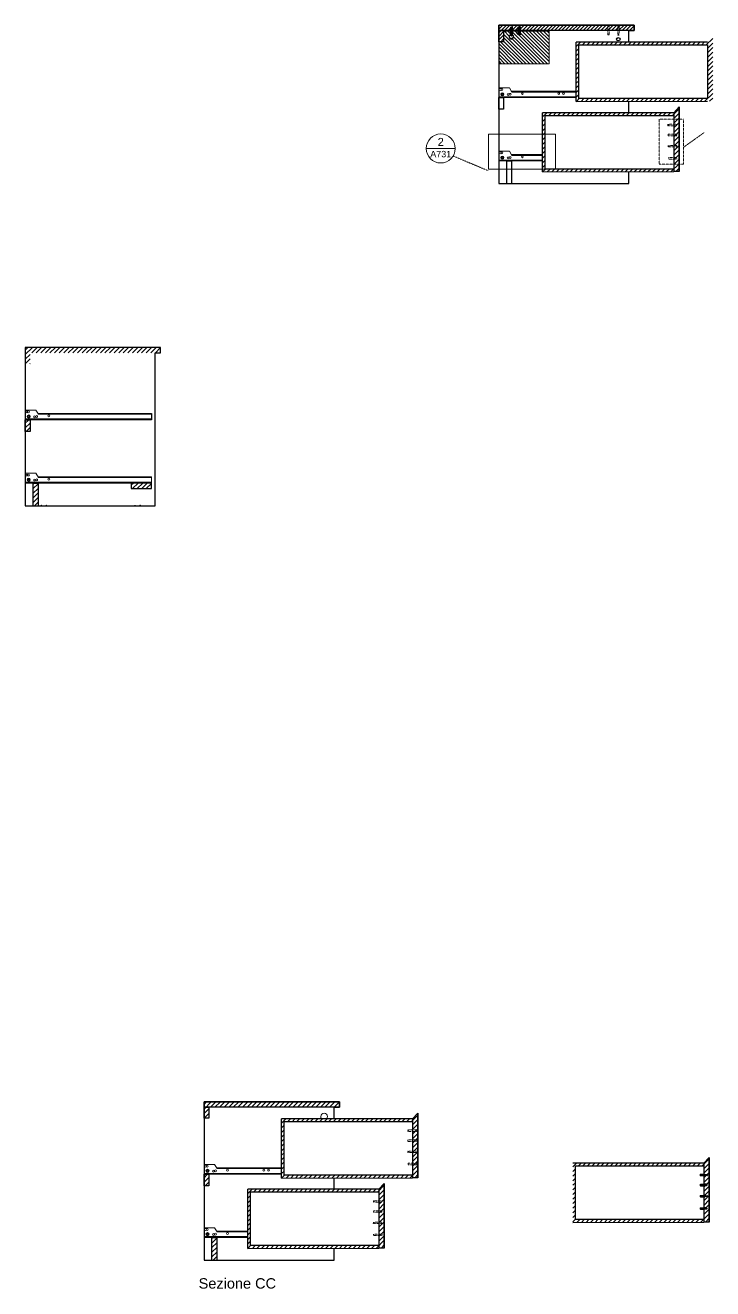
# Model space of a CAD drawing. Header units: millimetres. Extents: x -7060 to 18077, y -1 to 18752.
# Drawn here: x 5724 to 8111, y 9194 to 13582 of the extents above; entities that cross this region are included whole.
import ezdxf
from ezdxf.enums import TextEntityAlignment as Align

# ---------------------------------------------------------------- set-up
doc = ezdxf.new("R2010")
doc.units = ezdxf.units.MM
doc.header["$MEASUREMENT"] = 0
doc.linetypes.add('DASHDOT', pattern=[1, 0.5, -0.25, 0, -0.25])
doc.linetypes.add('HIDDEN', pattern=[0.375, 0.25, -0.125])
for name, color, linetype, lineweight in [('A-ANNO-SYMB', 3, 'Continuous', 18), ('Arredi', 1, 'Continuous', 30), ('Dettagli', 210, 'Continuous', 5), ('quote', 2, 'Continuous', 9), ('Simbologia', 8, 'DASHDOT', 18), ('Tratteggi', 2, 'HIDDEN', 15)]:
    doc.layers.add(name, color=color, linetype=linetype, lineweight=lineweight)
doc.layers.add('Testo', color=1, linetype='Continuous')
doc.layers.add('Viti', color=2, linetype='Continuous')
doc.styles.add('ARIAL', font='Arial.ttf')
doc.styles.get("Standard").update_dxf_attribs({"font": 'Arial.ttf'})
pattern_1 = [(45, (-16788.817, -84544.508), (-7.9549513, 7.9549513), [])]
pattern_2 = [(45, (4124.899, 1820.579), (-7.954951, 7.954951), [])]

# ---------------------------------------------------------------- blocks, each defined once
blk = doc.blocks.new('*U141')
blk.add_lwpolyline([(0, 0), (0, 0.1), (0.05, 0), (0.12, -0.4), (0.12, -0.5), (0.07, -0.4), (0, 0)])
blk = doc.blocks.new('*U142')
at = {"color": 0, "linetype": 'ByBlock', "lineweight": -2, "transparency": 16777216}
for p in [(42.38, 270.66), (42.6, 270.66), (42.81, 270.66), (43.03, 270.66), (43.24, 270.66)]:
    blk.add_blockref('*U141', p, dxfattribs=at)
blk = doc.blocks.new('118331')
for p, q in [((40.73, 264.98), (40.73, 264.28)), ((40.73, 264.98), (42.98, 264.98)), ((40.73, 264.8), (40.73, 264.45)), ((42.98, 264.28), (40.73, 264.28)), ((40.83, 264.98), (40.83, 264.68)), ((40.83, 264.93), (42.93, 264.93)), ((40.83, 264.68), (42.93, 264.68)), ((40.83, 264.58), (40.83, 264.28)), ((40.83, 264.58), (42.93, 264.58)), ((40.83, 264.33), (42.93, 264.33)), ((42.93, 264.98), (42.93, 264.68)), ((42.93, 264.58), (42.93, 264.28)), ((42.98, 264.98), (42.98, 264.28)), ((42.98, 264.83), (43.07, 264.83)), ((43.14, 264.43), (42.98, 264.43)), ((43.12, 264.83), (43.28, 264.83)), ((43.35, 264.43), (43.19, 264.43)), ((43.33, 264.83), (43.5, 264.83)), ((43.57, 264.43), (43.4, 264.43)), ((43.55, 264.83), (43.72, 264.83)), ((43.79, 264.43), (43.62, 264.43)), ((43.77, 264.83), (43.93, 264.83)), ((44, 264.43), (43.84, 264.43)), ((43.98, 264.83), (44.08, 264.83)), ((44.08, 264.43), (44.05, 264.43)), ((44.13, 264.78), (44.13, 264.48))]:
    blk.add_line(p, q)
for centre, start, end in [((44.08, 264.78), 360, 90), ((44.08, 264.48), 270, 0)]:
    blk.add_arc(centre, 0.05, start, end)
blk.add_blockref('*U142', (0.69, -5.83))
blk = doc.blocks.new('101345')
for p, q in [((40.13, 264.91), (40.13, 264.61)), ((40.17, 264.99), (40.27, 265.05)), ((40.17, 264.53), (40.27, 264.47)), ((40.28, 264.46), (40.28, 265.06)), ((40.29, 264.46), (41.63, 264.46)), ((40.3, 265.06), (41.63, 265.06)), ((40.38, 264.94), (41.63, 264.94)), ((40.38, 264.82), (41.63, 264.82)), ((40.38, 264.7), (41.63, 264.7)), ((40.38, 264.58), (41.63, 264.58)), ((42.96, 265.06), (41.63, 265.06)), ((42.88, 264.94), (41.63, 264.94)), ((42.88, 264.82), (41.63, 264.82)), ((42.88, 264.7), (41.63, 264.7)), ((42.88, 264.58), (41.63, 264.58)), ((42.96, 264.46), (41.63, 264.46)), ((42.98, 264.46), (42.98, 265.06)), ((43.09, 264.99), (42.99, 265.05)), ((43.09, 264.53), (42.99, 264.47)), ((43.13, 264.91), (43.13, 264.61))]:
    blk.add_line(p, q)
for centre, radius, start, end in [((40.23, 264.91), 0.1, 123.5668, 180), ((40.23, 264.61), 0.1, 180, 236.2912), ((40.3, 265.01), 0.05, 90, 123.5668), ((40.29, 264.51), 0.05, 236.2912, 270), ((42.96, 265.01), 0.05, 56.4332, 90), ((42.96, 264.51), 0.05, 270, 303.7088), ((43.03, 264.91), 0.1, 0, 56.4332), ((43.03, 264.61), 0.1, 303.7088, 0)]:
    blk.add_arc(centre, radius, start, end)
blk = doc.blocks.new('DETAGLI')
at = {"layer": 'A-ANNO-SYMB', "linetype": 'Continuous'}
blk.add_line((486.66, 356.17), (504.76, 356.17), dxfattribs=at)
blk.add_circle((495.71, 356.17), 9.05, dxfattribs=at)
for tag, p in [('TAVOLA', (495.71, 362.76)), ('SEZIONE', (495.71, 354.67))]:
    blk.add_attdef(tag, text='', height=5, dxfattribs=at).set_placement(p, align=Align.TOP_CENTER)

msp = doc.modelspace()

# ---------------------------------------------------------------- hatches: boundary and pattern name
at = {"layer": 'Dettagli'}
h = msp.add_hatch(dxfattribs=at)
h.set_pattern_fill('ANSI31', color=256, scale=90)
h.set_pattern_definition([(45, (-15765.184, -80805.162), (-7.9549513, 7.9549513), [])])
h.paths.add_polyline_path([(8092.9, 13523.2), (7637.5, 13523.2), (7637.5, 13317.7), (8092.9, 13318.7), (8092.9, 13327.5), (7646.6, 13327.5), (7646.6, 13514), (8092.9, 13514)])
h.paths.add_polyline_path([(8111.5, 13543.4), (8092.9, 13523.2), (8092.9, 13318.7), (8111.5, 13318.7)])
h.paths.add_polyline_path([(7994.7, 13298.8), (7976.1, 13278.6), (7976.1, 13074.1), (7994.7, 13074.1)])
h.paths.add_polyline_path([(7976.1, 13278.6), (7520.6, 13278.6), (7520.6, 13073.1), (7976.1, 13074.1), (7976.1, 13082.9), (7529.8, 13082.9), (7529.8, 13269.4), (7976.1, 13269.4)])
h = msp.add_hatch(dxfattribs=at)
h.set_pattern_fill('ANSI31', color=256, scale=90)
h.set_pattern_definition([(45, (-17409.44, -81924.118), (-7.9549513, 7.9549513), [])])
h.paths.add_polyline_path([(6194.5, 12463.3), (5724.5, 12463.3), (5724.5, 12444.7), (5741.2, 12444.7), (6194.5, 12444.7)])
h.paths.add_polyline_path([(5741.2, 12444.7), (5724.5, 12444.7), (5724.5, 12406.4), (5741.2, 12406.4)])
h.paths.add_polyline_path([(5741.2, 12210), (5724.5, 12210), (5724.5, 12171.6), (5741.2, 12171.6)])
h.paths.add_polyline_path([(5768.8, 11992.2), (5752, 11992.2), (5752, 11913.3), (5768.8, 11913.3)])
h = msp.add_hatch(dxfattribs=at)
h.set_pattern_fill('ANSI31', color=256, scale=90)
h.set_pattern_definition([(45, (1969.71, 1815.87), (-7.954951, 7.954951), [])])
h.paths.add_polyline_path([(6162.7, 11972.8), (6162.7, 11992.2), (6092.7, 11992.2), (6092.7, 11972.8)])
h = msp.add_hatch(dxfattribs=at)
h.set_pattern_fill('ANSI31', color=256, scale=90)
h.set_pattern_definition(pattern_1)
h.paths.add_polyline_path([(6815.1, 9842.9), (6345.1, 9842.9), (6345.1, 9824.3), (6361.9, 9824.3), (6815.1, 9824.3)])
h.paths.add_polyline_path([(6361.9, 9824.3), (6345.1, 9824.3), (6345.1, 9786), (6361.9, 9786)])
h.paths.add_polyline_path([(6361.9, 9589.6), (6345.1, 9589.6), (6345.1, 9551.3), (6361.9, 9551.3)])
h.paths.add_polyline_path([(6389.4, 9371.9), (6372.7, 9371.9), (6372.7, 9292.9), (6389.4, 9292.9)])
h = msp.add_hatch(dxfattribs=at)
h.set_pattern_fill('ANSI31', color=256, scale=90)
h.set_pattern_definition(pattern_2)
h.paths.add_polyline_path([(8080.8, 9629.6), (7625.4, 9629.6), (7625.4, 9424.2), (8080.8, 9425.2), (8080.8, 9434), (7634.5, 9434), (7634.5, 9620.5), (8080.8, 9620.5)])
h = msp.add_hatch(dxfattribs=at)
h.set_pattern_fill('ANSI31', color=256, scale=90)
h.set_pattern_definition(pattern_2)
h.paths.add_polyline_path([(8099.4, 9649.9), (8080.8, 9629.6), (8080.8, 9591.4), (8093.9, 9591.4), (8093.9, 9586.1), (8080.8, 9586.1), (8080.8, 9556.8), (8094.5, 9556.8), (8094.5, 9551.6), (8080.8, 9551.6), (8080.8, 9517.6), (8094.1, 9517.6), (8094.1, 9512.4), (8080.8, 9512.4), (8080.8, 9475.5), (8095.1, 9475.5), (8095.1, 9470.3), (8080.8, 9470.3), (8080.8, 9434), (8080.8, 9425.2), (8099.4, 9425.2)])
at = {"layer": 'quote'}
h = msp.add_hatch(dxfattribs=at)
h.set_pattern_fill('ANSI31', color=256, scale=90)
h.set_pattern_definition(pattern_1)
h.paths.add_polyline_path([(7069.2, 9783.8), (6613.8, 9783.8), (6613.8, 9578.3), (7069.2, 9579.4), (7069.2, 9588.2), (6623, 9588.2), (6623, 9774.7), (7069.2, 9774.7)])
h.paths.add_polyline_path([(7087.8, 9804.1), (7069.2, 9783.8), (7069.2, 9579.4), (7087.8, 9579.4)])
h.paths.add_polyline_path([(6971, 9559.5), (6952.4, 9539.2), (6952.4, 9334.8), (6971, 9334.8)])
h.paths.add_polyline_path([(6952.4, 9539.2), (6497, 9539.2), (6497, 9333.7), (6952.4, 9334.8), (6952.4, 9343.6), (6506.2, 9343.6), (6506.2, 9530.1), (6952.4, 9530.1)])
at = {"layer": 'Viti'}
h = msp.add_hatch(dxfattribs=at)
h.set_pattern_fill('ANSI31', color=256, scale=70)
h.paths.add_polyline_path([(7409.2, 13575.5), (7415.3, 13575.5), (7415.3, 13563.7), (7436.5, 13563.7), (7436.5, 13577), (7443, 13577), (7443, 13563.7), (7838.7, 13563.7), (7838.7, 13582.3), (7368.7, 13582.3), (7368.7, 13563.7), (7409.2, 13563.7)])
h = msp.add_hatch(dxfattribs=at)
h.set_pattern_fill('ANSI31', color=256, scale=70)
h.paths.add_polyline_path([(7385.5, 13563.7), (7368.7, 13563.7), (7368.7, 13525.3), (7385.5, 13525.3)])
h = msp.add_hatch(dxfattribs=at)
h.set_pattern_fill('ANSI31', color=256, scale=70, angle=90)
h.paths.add_polyline_path([(7543.3, 13563), (7443, 13563), (7443, 13549), (7436.5, 13549), (7436.5, 13563), (7416.5, 13563), (7415.3, 13563), (7415.3, 13549.6, -4.877258), (7409.2, 13549.5), (7409.2, 13563), (7385.5, 13563), (7385.5, 13525.3), (7368.7, 13525.3), (7368.7, 13448.7), (7543.3, 13448.7)])
h = msp.add_hatch(color=256, dxfattribs=at)
h.dxf.hatch_style = 1
h.set_gradient(color1=(51, 51, 51), color2=(51, 51, 51), tint=1)
h.paths.add_polyline_path([(7410.6, 13542.2, 1), (7414, 13542.2, 1)])
h = msp.add_hatch(color=256, dxfattribs=at)
h.dxf.hatch_style = 1
h.set_gradient(color1=(51, 51, 51), color2=(51, 51, 51), tint=1)
h.paths.add_polyline_path([(7410.6, 13542.2, 1), (7414, 13542.2, 1)])

# ---------------------------------------------------------------- linework, layer by layer
at = {"layer": 'Arredi'}
for p, q in [((7385.5, 13563), (7409.2, 13563)), ((7409.2, 13575.5), (7409.2, 13563.7)), ((7409.2, 13563.8), (7409.2, 13563.7)), ((7409.2, 13563), (7409.2, 13549.5)), ((7409.2, 13563), (7409.2, 13549.5)), ((7415.3, 13575.5), (7415.3, 13563.7)), ((7415.3, 13563), (7416.5, 13563)), ((7415.3, 13563), (7415.3, 13549.6)), ((7416.5, 13563), (7436.5, 13563)), ((7443, 13563), (7543.3, 13563)), ((8092.9, 13523.2), (7637.5, 13523.2)), ((7637.5, 13317.7), (7637.5, 13523.2)), ((7637.5, 13317.7), (8092.9, 13318.7)), ((7976.1, 13278.6), (7994.7, 13298.8)), ((7976.1, 13278.6), (7520.6, 13278.6)), ((7520.6, 13073.1), (7520.6, 13278.6)), ((7976.1, 13278.6), (7976.1, 13074.1)), ((7520.6, 13073.1), (7976.1, 13074.1)), ((7994.5, 13073.9), (7975.9, 13073.9)), ((7994.7, 13074.1), (7976.1, 13074.1)), ((6163.2, 12234), (6163.2, 12212.2)), ((7069.2, 9783.8), (7087.8, 9804.1)), ((7069.2, 9783.8), (6613.8, 9783.8)), ((6613.8, 9578.3), (6613.8, 9783.8)), ((7069.2, 9783.8), (7069.2, 9579.4)), ((8080.8, 9629.6), (7625.4, 9629.6)), ((8080.8, 9629.6), (8099.4, 9649.9)), ((8080.8, 9629.6), (8080.8, 9425.2)), ((6613.8, 9578.3), (7069.2, 9579.4)), ((7087.8, 9579.4), (7069.2, 9579.4)), ((6952.4, 9539.2), (6497, 9539.2)), ((6497, 9333.7), (6497, 9539.2)), ((6952.4, 9539.2), (6971, 9559.5)), ((6952.4, 9539.2), (6952.4, 9334.8)), ((7625.4, 9424.2), (8080.8, 9425.2)), ((8099.4, 9425.2), (8080.8, 9425.2)), ((6497, 9333.7), (6952.4, 9334.8)), ((6970.8, 9334.6), (6952.2, 9334.6)), ((6971, 9334.8), (6952.4, 9334.8))]:
    msp.add_line(p, q, dxfattribs=at)
for points in [[(7838.7, 13563.7), (7838.7, 13582.3), (7368.7, 13582.3), (7368.7, 13032.3), (7820.1, 13032.3)], [(7409.2, 13563.7), (7368.7, 13563.7), (7368.7, 13582.3), (7838.7, 13582.3), (7838.7, 13563.7), (7443, 13563.7)], [(7409.2, 13575.5), (7415.3, 13575.5)], [(7436.5, 13563.7), (7415.3, 13563.7)], [(7436.5, 13563.7), (7436.5, 13577), (7443, 13577), (7443, 13563.7)], [(7443, 13563), (7443, 13549), (7436.5, 13549), (7436.5, 13563)], [(7820.1, 13523.2), (7820.1, 13563.7), (7838.7, 13563.7)], [(7820.1, 13278.6), (7820.1, 13318.1)], [(7994.7, 13074.1), (7994.7, 13298.8)], [(7994.7, 13298.8), (7994.7, 13074.1)], [(7396.3, 13032.3), (7396.3, 13111.2), (7413.1, 13111.2), (7413.1, 13032.3)], [(7820.1, 13032.3), (7820.1, 13073.8)], [(6194.5, 12444.7), (6194.5, 12463.3), (5724.5, 12463.3), (5724.5, 11913.3), (6175.9, 11913.3)], [(6175.9, 11913.3), (6175.9, 12444.7), (6194.5, 12444.7)], [(5752, 11913.3), (5752, 11992.2), (5768.8, 11992.2), (5768.8, 11913.3)], [(6815.1, 9824.3), (6815.1, 9842.9), (6345.1, 9842.9), (6345.1, 9292.9), (6796.5, 9292.9)], [(6796.5, 9783.8), (6796.5, 9824.3), (6815.1, 9824.3)], [(7087.8, 9579.4), (7087.8, 9804.1)], [(7087.8, 9804.1), (7087.8, 9579.4)], [(8099.4, 9425.2), (8099.4, 9649.9)], [(8099.4, 9649.9), (8099.4, 9425.2)], [(6796.5, 9539.2), (6796.5, 9578.8)], [(6971, 9334.8), (6971, 9559.5)], [(6971, 9559.5), (6971, 9334.8)], [(6372.7, 9292.9), (6372.7, 9371.9), (6389.4, 9371.9), (6389.4, 9292.9)], [(6796.5, 9292.9), (6796.5, 9334.4)]]:
    msp.add_lwpolyline(points, dxfattribs=at)
for points in [[(7368.7, 13563.7), (7385.5, 13563.7), (7385.5, 13525.3), (7368.7, 13525.3)], [(7646.6, 13514), (8092.9, 13514), (8092.9, 13327.5), (7646.6, 13327.5)], [(7368.7, 13331.2), (7385.5, 13331.2), (7385.5, 13290.6), (7368.7, 13290.6)], [(7529.8, 13269.4), (7976.1, 13269.4), (7976.1, 13082.9), (7529.8, 13082.9)], [(5724.5, 12212.3), (5741.2, 12212.3), (5741.2, 12171.6), (5724.5, 12171.6)], [(6162.7, 11992.5), (6092.7, 11992.5), (6092.7, 11972.8), (6162.7, 11972.8)], [(6345.1, 9842.9), (6815.1, 9842.9), (6815.1, 9824.3), (6345.1, 9824.3)], [(6345.1, 9824.3), (6361.9, 9824.3), (6361.9, 9786), (6345.1, 9786)], [(6623, 9774.7), (7069.2, 9774.7), (7069.2, 9588.2), (6623, 9588.2)], [(7634.5, 9620.5), (8080.8, 9620.5), (8080.8, 9434), (7634.5, 9434)], [(6345.1, 9591.9), (6361.9, 9591.9), (6361.9, 9551.3), (6345.1, 9551.3)], [(6506.2, 9530.1), (6952.4, 9530.1), (6952.4, 9343.6), (6506.2, 9343.6)]]:
    msp.add_lwpolyline(points, close=True, dxfattribs=at)
msp.add_arc((7412.3, 13542.3), 7.84, 113.9301, 67.5822, dxfattribs=at)
msp.add_arc((7412.3, 13542.3), 7.84, 113.9301, 67.5822, dxfattribs=at)
at = {"layer": 'Dettagli', "color": 0}
for p, q in [((7543.3, 13448.7), (7543.3, 13563.7)), ((7368.7, 13448.7), (7543.3, 13448.7))]:
    msp.add_line(p, q, dxfattribs=at)
at = {"layer": 'Dettagli'}
for p, q in [((7409.7, 13547.2), (7409.7, 13547.5)), ((7409.7, 13547.5), (7410.6, 13547.5)), ((7414.8, 13547.2), (7409.7, 13547.2)), ((7410.6, 13547.5), (7410.6, 13550.2)), ((7413.9, 13547.5), (7410.6, 13547.5)), ((7413.9, 13550.2), (7413.9, 13547.5)), ((7413.9, 13547.5), (7414.8, 13547.5)), ((7414.8, 13547.5), (7414.8, 13547.2)), ((7368.7, 13364.9), (7405.5, 13364.9)), ((7405.5, 13364.9), (7414.5, 13350.2)), ((7414.5, 13350.2), (7637.5, 13350.2)), ((7368.7, 13334), (7637.5, 13334)), ((7368.7, 13145), (7405.5, 13145)), ((7405.5, 13145), (7414.5, 13130.3)), ((7414.5, 13130.3), (7520.6, 13130.3)), ((7368.7, 13114.1), (7520.6, 13114.1)), ((5724.5, 12245.9), (5761.2, 12245.9)), ((5761.2, 12245.9), (5770.2, 12231.3)), ((5724.5, 12215), (6163.2, 12215)), ((5770.2, 12231.3), (6163.2, 12231.3)), ((5724.5, 12026), (5761.2, 12026)), ((5761.2, 12026), (5770.2, 12011.3)), ((5724.5, 11995.1), (6163.2, 11995.1)), ((5770.2, 12011.3), (6163.2, 12011.3)), ((6163.2, 12014.1), (6163.2, 11992.2)), ((6345.1, 9625.5), (6381.9, 9625.5)), ((6381.9, 9625.5), (6390.8, 9610.9)), ((6390.8, 9610.9), (6613.8, 9610.9)), ((6345.1, 9594.6), (6613.8, 9594.6)), ((6345.1, 9405.6), (6381.9, 9405.6)), ((6381.9, 9405.6), (6390.8, 9390.9)), ((6345.1, 9374.7), (6497, 9374.7)), ((6390.8, 9390.9), (6497, 9390.9))]:
    msp.add_line(p, q, dxfattribs=at)
for points in [[(7637.5, 13331.1), (7368.7, 13331.1), (7368.7, 13353)], [(7412.8, 13353), (7637.5, 13353)], [(7520.6, 13111.2), (7368.7, 13111.2), (7368.7, 13133.1)], [(7412.8, 13133.1), (7520.6, 13133.1)], [(6163.2, 12212.2), (5724.5, 12212.2), (5724.5, 12234)], [(5768.5, 12234), (6163.2, 12234)], [(6163.2, 11992.2), (5724.5, 11992.2), (5724.5, 12014.1)], [(5768.5, 12014.1), (6163.2, 12014.1)], [(6613.8, 9591.8), (6345.1, 9591.8), (6345.1, 9613.7)], [(6389.1, 9613.7), (6613.8, 9613.7)], [(6497, 9371.9), (6345.1, 9371.9), (6345.1, 9393.7)], [(6389.1, 9393.7), (6497, 9393.7)]]:
    msp.add_lwpolyline(points, dxfattribs=at)
for centre, radius in [((7373.6, 13358.9), 3.2), ((7380.8, 13342.5), 5.49), ((7379.7, 13358.9), 3.2), ((7380.8, 13342.5), 2.7), ((7401.2, 13341.4), 3.2), ((7408.4, 13342.5), 3.2), ((7450.4, 13344.9), 3.2), ((7576.8, 13344.9), 3.2), ((7593.1, 13344.9), 3.2), ((7373.6, 13138.9), 3.2), ((7380.8, 13122.6), 5.49), ((7379.7, 13138.9), 3.2), ((7380.8, 13122.6), 2.7), ((7401.2, 13121.5), 3.2), ((7408.4, 13122.6), 3.2), ((7450.4, 13125), 3.2), ((5729.3, 12239.9), 3.2), ((5736.5, 12223.5), 5.49), ((5735.5, 12239.9), 3.2), ((5736.5, 12223.5), 2.7), ((5757, 12222.5), 3.2), ((5764.2, 12223.5), 3.2), ((5806.1, 12225.9), 3.2), ((5729.3, 12020), 3.2), ((5736.5, 12003.6), 5.49), ((5735.5, 12020), 3.2), ((5736.5, 12003.6), 2.7), ((5757, 12002.6), 3.2), ((5764.2, 12003.6), 3.2), ((5806.1, 12006), 3.2), ((6350, 9619.5), 3.2), ((6356.1, 9619.5), 3.2), ((6357.1, 9603.1), 5.49), ((6357.1, 9603.1), 2.7), ((6377.6, 9602.1), 3.2), ((6384.8, 9603.1), 3.2), ((6426.8, 9605.5), 3.2), ((6553.1, 9605.5), 3.2), ((6569.5, 9605.5), 3.2), ((6350, 9399.6), 3.2), ((6356.1, 9399.6), 3.2), ((6357.1, 9383.2), 5.49), ((6357.1, 9383.2), 2.7), ((6377.6, 9382.2), 3.2), ((6384.8, 9383.2), 3.2), ((6426.8, 9385.6), 3.2)]:
    msp.add_circle(centre, radius, dxfattribs=at)
for centre, radius, start, end in [((7412.3, 13542.3), 7.17, 104.0221, 77.105), ((7412.3, 13542.3), 7.17, 104.0221, 77.105), ((7412.3, 13542.3), 6.07, 106.6482, 74.7), ((7412.3, 13542.3), 6.07, 106.6482, 74.7), ((6762.2, 9791.7), 11.7, 317.9032, 222.0968)]:
    msp.add_arc(centre, radius, start, end, dxfattribs=at)
at = {"layer": 'quote'}
msp.add_lwpolyline([(7333.1, 13204.3), (7565.2, 13204.3), (7565.2, 13082.9), (7333.1, 13082.9)], close=True, dxfattribs=at)
at = {"layer": 'Simbologia'}
for p, q in [((8081.1, 13209.3), (8010.1, 13158.4)), ((7211.7, 13127.5), (7333.1, 13076.5))]:
    msp.add_line(p, q, dxfattribs=at)
at = {"layer": 'Tratteggi'}
for p, q in [((7781.6, 13552.6), (7781.6, 13578.2)), ((7786.8, 13578.2), (7786.8, 13552.6)), ((7781.6, 13548), (7781.6, 13549.5)), ((7781.6, 13549.5), (7782.7, 13549.5)), ((7786.8, 13548), (7781.6, 13548)), ((7782.7, 13549.5), (7782.7, 13552.6)), ((7785.7, 13552.6), (7785.7, 13549.5)), ((7785.7, 13549.5), (7786.8, 13549.5)), ((7786.8, 13549.5), (7786.8, 13548)), ((7957.6, 13238.6), (7956.1, 13238.6)), ((7956.1, 13238.6), (7956.1, 13233.3)), ((7956.1, 13233.3), (7957.6, 13233.3)), ((7957.6, 13237.5), (7957.6, 13238.6)), ((7960.6, 13237.5), (7957.6, 13237.5)), ((7957.6, 13233.3), (7957.6, 13234.4)), ((7957.6, 13234.4), (7960.6, 13234.4)), ((7986.2, 13238.6), (7960.6, 13238.6)), ((7960.6, 13233.3), (7986.2, 13233.3)), ((7986.2, 13238.6), (7986.2, 13233.3)), ((7957.7, 13164.9), (7956.2, 13164.9)), ((7956.2, 13164.9), (7956.2, 13159.6)), ((7956.2, 13159.6), (7957.7, 13159.6)), ((7957.7, 13163.7), (7957.7, 13164.9)), ((7960.7, 13163.7), (7957.7, 13163.7)), ((7957.7, 13159.6), (7957.7, 13160.7)), ((7957.7, 13160.7), (7960.7, 13160.7)), ((7986.3, 13164.9), (7960.7, 13164.9)), ((7960.7, 13164.9), (7960.7, 13159.6)), ((7960.7, 13159.6), (7986.3, 13159.6)), ((7986.3, 13164.9), (7986.3, 13159.6)), ((7053.8, 9745.5), (7052.3, 9745.5)), ((7052.3, 9745.5), (7052.3, 9740.3)), ((7053.8, 9744.4), (7053.8, 9745.5)), ((7056.8, 9744.4), (7053.8, 9744.4)), ((7082.4, 9745.5), (7056.8, 9745.5)), ((7082.4, 9740.3), (7082.4, 9745.5)), ((7052.3, 9740.3), (7053.8, 9740.3)), ((7053.8, 9740.3), (7053.8, 9741.4)), ((7053.8, 9741.4), (7056.8, 9741.4)), ((7056.8, 9740.3), (7082.4, 9740.3)), ((7053.9, 9671.8), (7052.4, 9671.8)), ((7052.4, 9671.8), (7052.4, 9666.6)), ((7052.4, 9666.6), (7053.9, 9666.6)), ((7053.9, 9670.7), (7053.9, 9671.8)), ((7056.9, 9670.7), (7053.9, 9670.7)), ((7053.9, 9666.6), (7053.9, 9667.7)), ((7053.9, 9667.7), (7056.9, 9667.7)), ((7082.5, 9671.8), (7056.9, 9671.8)), ((7056.9, 9666.6), (7082.5, 9666.6)), ((7082.5, 9666.6), (7082.5, 9671.8)), ((6933.9, 9499.2), (6932.4, 9499.2)), ((6932.4, 9499.2), (6932.4, 9494)), ((6932.4, 9494), (6933.9, 9494)), ((6933.9, 9498.1), (6933.9, 9499.2)), ((6937, 9498.1), (6933.9, 9498.1)), ((6933.9, 9494), (6933.9, 9495.1)), ((6933.9, 9495.1), (6937, 9495.1)), ((6962.6, 9499.2), (6937, 9499.2)), ((6937, 9494), (6962.6, 9494)), ((6962.6, 9499.2), (6962.6, 9494)), ((6934.1, 9425.5), (6932.6, 9425.5)), ((6932.6, 9425.5), (6932.6, 9420.3)), ((6932.6, 9420.3), (6934.1, 9420.3)), ((6934.1, 9424.4), (6934.1, 9425.5)), ((6937.1, 9424.4), (6934.1, 9424.4)), ((6934.1, 9420.3), (6934.1, 9421.4)), ((6934.1, 9421.4), (6937.1, 9421.4)), ((6962.7, 9425.5), (6937.1, 9425.5)), ((6937.1, 9425.5), (6937.1, 9420.3)), ((6937.1, 9420.3), (6962.7, 9420.3)), ((6962.7, 9425.5), (6962.7, 9420.3))]:
    msp.add_line(p, q, dxfattribs=at)
at = {"layer": 'Tratteggi', "color": 0}
for p, q in [((7786.8, 13578.2), (7781.6, 13578.2)), ((7786.8, 13552.6), (7781.6, 13552.6))]:
    msp.add_line(p, q, dxfattribs=at)
at = {"layer": 'Tratteggi'}
for points in [[(7752.3, 13548.9), (7752.3, 13578.7), (7747, 13578.7), (7747, 13548.9)], [(7925.8, 13256.2), (8009.5, 13256.2), (8009.5, 13099.7), (7925.8, 13099.7)], [(7956.9, 13204), (7986.7, 13204), (7986.7, 13198.8), (7956.9, 13198.8)], [(7957.5, 13122.7), (7987.3, 13122.7), (7987.3, 13117.5), (7957.5, 13117.5)], [(5779.8, 11913.3), (5781.1, 11913.3), (5781.1, 11914.9), (5779.8, 11914.9)], [(5797.3, 11913.3), (5798.5, 11913.3), (5798.5, 11914.9), (5797.3, 11914.9)], [(6105.3, 11913.3), (6106.5, 11913.3), (6106.5, 11914.9), (6105.3, 11914.9)], [(6122.7, 11913.3), (6124, 11913.3), (6124, 11914.9), (6122.7, 11914.9)], [(7053.1, 9711), (7082.9, 9711), (7082.9, 9705.7), (7053.1, 9705.7)], [(7053.7, 9629.7), (7083.5, 9629.7), (7083.5, 9624.4), (7053.7, 9624.4)], [(6933.3, 9464.7), (6963.1, 9464.7), (6963.1, 9459.4), (6933.3, 9459.4)], [(6933.9, 9383.4), (6963.7, 9383.4), (6963.7, 9378.2), (6933.9, 9378.2)]]:
    msp.add_lwpolyline(points, close=True, dxfattribs=at)
at = {"layer": 'Viti'}
for points in [[(5777.4, 11913.2), (5802, 11913.2), (5802, 11912.4), (5777.4, 11912.4)], [(6102.8, 11913.2), (6127.4, 11913.2), (6127.4, 11912.4), (6102.8, 11912.4)]]:
    msp.add_lwpolyline(points, close=True, dxfattribs=at)
msp.add_circle((7783.7, 13533.8), 5.83, dxfattribs=at)

# ---------------------------------------------------------------- block references
at = {"layer": 'Dettagli'}
for name, p, xscale, yscale, zscale, rotation in [('118331', (9331.5, 13254.8), 7.252438285180598, 7.252438285180598, 7.252438285180598, 89.99999999999999), ('118331', (9331.5, 13254.8), 7.252438285180598, 7.252438285180598, 7.252438285180598, 89.99999999999999), ('101345', (9772.2, 13196.5), 8.809851700204211, 8.809851700204211, 8.809851700204211, 90)]:
    msp.add_blockref(name, p, dxfattribs=dict(at, xscale=xscale, yscale=yscale, zscale=zscale, rotation=rotation))
at = {"layer": 'Simbologia'}
ref = msp.add_blockref('DETAGLI', (4410.3, 11173.6), dxfattribs=dict(at, xscale=5.561183344809551, yscale=5.561183344809551, zscale=5.561183344809551))
ref.add_attrib('SEZIONE', 'A731', dxfattribs={"layer": 'A-ANNO-SYMB', "linetype": 'Continuous', "height": 22.24, "style": 'ARIAL'}).set_placement((7167.1, 13146), align=Align.TOP_CENTER)
ref.add_attrib('TAVOLA', '2', dxfattribs={"layer": 'A-ANNO-SYMB', "linetype": 'Continuous', "height": 27.8, "style": 'ARIAL'}).set_placement((7167.1, 13191), align=Align.TOP_CENTER)
at = {"layer": 'Viti'}
for name, p, xscale, yscale, zscale in [('118331', (7775, 7682.2), 7.204844444457127, 7.204844444457127, 7.204844444457127), ('101345', (7753.7, 7480.7), 7.831370884769036, 7.831370884769036, 7.831370884769036), ('118331', (7775, 7608.6), 7.204844444457127, 7.204844444457127, 7.204844444457127), ('101345', (7753.7, 7399.3), 7.831370884769036, 7.831370884769036, 7.831370884769036)]:
    msp.add_blockref(name, p, dxfattribs=dict(at, xscale=xscale, yscale=yscale, zscale=zscale))

# ---------------------------------------------------------------- texts
at = {"layer": 'Testo', "insert": (6326.4, 9230.4), "char_height": 36.06, "attachment_point": 1}
msp.add_mtext_dynamic_manual_height_columns('Sezione CC', width=765.177, gutter_width=25, heights=[0], dxfattribs=at)

doc.saveas('drawing.dxf')
